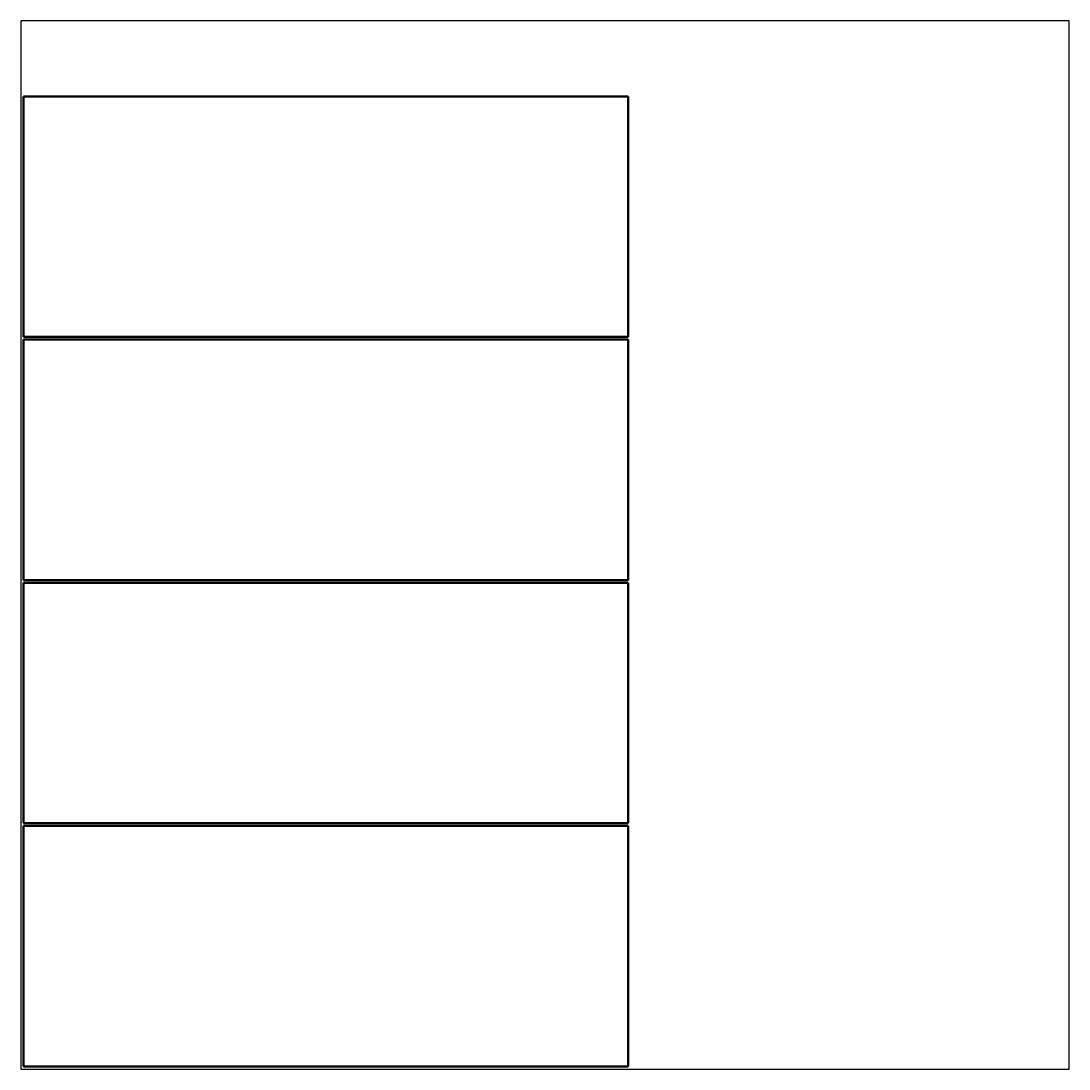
# Model space of a CAD drawing. Extents: x 0 to 2000, y 0 to 2000.
import ezdxf

# ---------------------------------------------------------------- set-up
doc = ezdxf.new("R2010")
doc.units = 0
doc.layers.add('Outline', color=7, linetype='Continuous', lineweight=50)

msp = doc.modelspace()

# ---------------------------------------------------------------- linework, layer by layer
msp.add_lwpolyline([(0, 0), (2000, 0), (2000, 2000), (0, 2000)], close=True)
at = {"layer": 'Outline'}
for p, q in [((5, 1856), (1158.8, 1856)), ((5, 1397), (5, 1856)), ((1158.8, 1856), (1158.8, 1397)), ((1158.8, 1397), (5, 1397)), ((5, 1392), (1158.8, 1392)), ((5, 933), (5, 1392)), ((1158.8, 1392), (1158.8, 933)), ((1158.8, 933), (5, 933)), ((5, 928), (1158.8, 928)), ((5, 469), (5, 928)), ((1158.8, 928), (1158.8, 469)), ((1158.8, 469), (5, 469)), ((5, 464), (1158.8, 464)), ((5, 5), (5, 464)), ((1158.8, 464), (1158.8, 5)), ((1158.8, 5), (5, 5))]:
    msp.add_line(p, q, dxfattribs=at)

doc.saveas('drawing.dxf')
